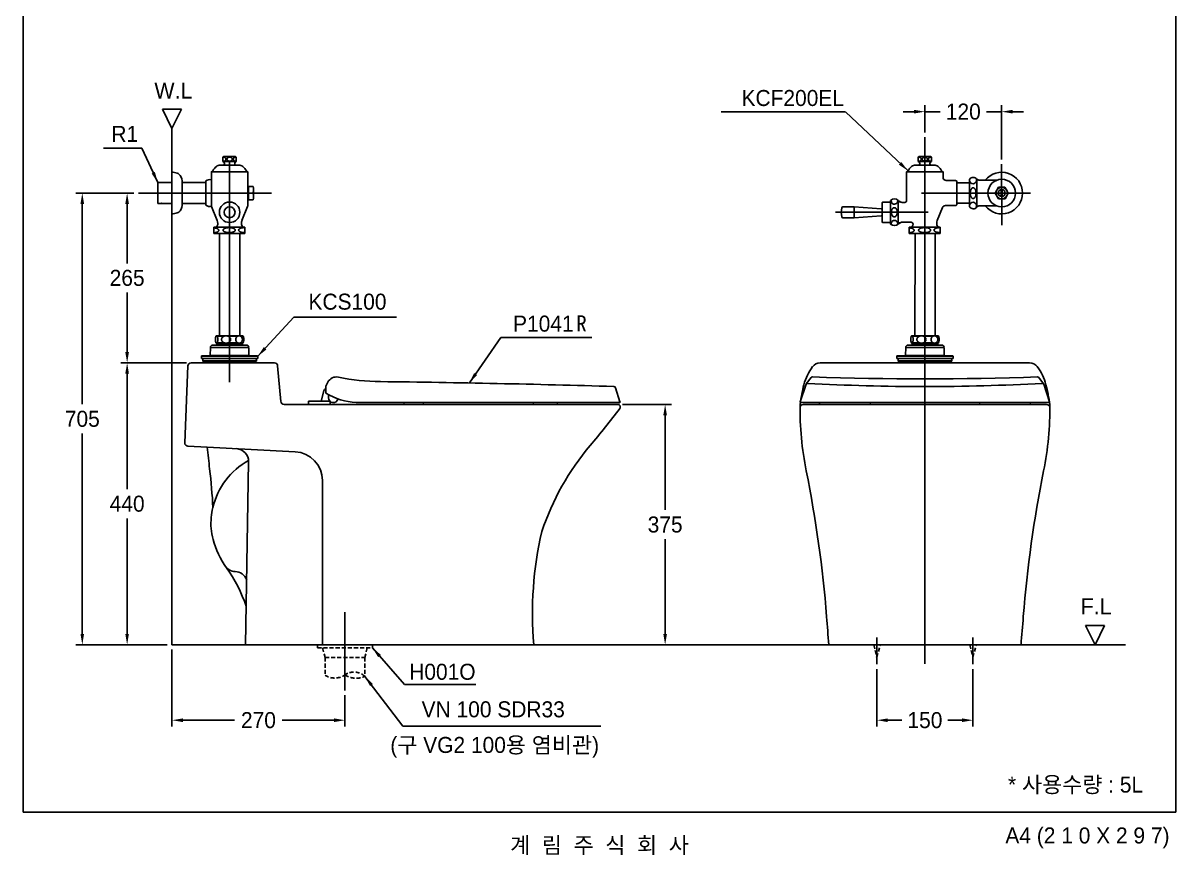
# Model space of a CAD drawing. Header units: millimetres. Extents: x 0 to 3800, y -67 to 2530.
# Drawn here: x 0 to 1800, y -67 to 1232 of the extents above; entities that cross this region are included whole.
import ezdxf
from ezdxf.enums import TextEntityAlignment as Align
from ezdxf.lldxf.tags import DXFTag

# ---------------------------------------------------------------- set-up
doc = ezdxf.new("R2010")
doc.units = ezdxf.units.MM
doc.linetypes.add('DASHED2', pattern=[9.525, 6.35, -3.175])
for name, color, linetype in [('TEXT', 7, 'Continuous'), ('내부선 및 부속', 4, 'Continuous'), ('도각라인', 7, 'Continuous'), ('외형선', 3, 'Continuous'), ('점선', 6, 'DASHED2'), ('중심선', 1, 'DASHED'), ('치수선', 7, 'Continuous')]:
    doc.layers.add(name, color=color, linetype=linetype)
doc.styles.add('____', font='')
doc.styles.add('타이틀', font='H2GTRM.TTF', dxfattribs={"height": 25})
doc.styles.add('타이틀2(바탕체)', font='', dxfattribs={"height": 25})
doc.styles.get('____').set_extended_font_data('굴림')
doc.styles.get('타이틀2(바탕체)').set_extended_font_data('BatangChe')
tags = doc.linetypes.add('DASHDOT', pattern=[70, 31, -13, 13, -13]).pattern_tags.tags
tags[10:11] = [DXFTag(74, 4), DXFTag(75, 0), DXFTag(340, '0'), DXFTag(46, 0.0), DXFTag(50, 0.0), DXFTag(44, 0.0), DXFTag(45, 0.0)]
tags[8:9] = [DXFTag(74, 4), DXFTag(75, 0), DXFTag(340, '0'), DXFTag(46, 0.0), DXFTag(50, 0.0), DXFTag(44, 0.0), DXFTag(45, 0.0)]
tags[6:7] = [DXFTag(74, 4), DXFTag(75, 0), DXFTag(340, '0'), DXFTag(46, 0.0), DXFTag(50, 0.0), DXFTag(44, 0.0), DXFTag(45, 0.0)]
tags[4:5] = [DXFTag(74, 4), DXFTag(75, 0), DXFTag(340, '0'), DXFTag(46, 0.0), DXFTag(50, 0.0), DXFTag(44, 0.0), DXFTag(45, 0.0)]
tags = doc.linetypes.add('DASHED', pattern=[25.72, 12.86, -12.86]).pattern_tags.tags
tags[6:7] = [DXFTag(74, 4), DXFTag(75, 0), DXFTag(340, '0'), DXFTag(46, 0.0), DXFTag(50, 0.0), DXFTag(44, 0.0), DXFTag(45, 0.0)]
tags[4:5] = [DXFTag(74, 4), DXFTag(75, 0), DXFTag(340, '0'), DXFTag(46, 0.0), DXFTag(50, 0.0), DXFTag(44, 0.0), DXFTag(45, 0.0)]
doc.dimstyles.new('MSADIM', dxfattribs={"dimtxt": 33, "dimasz": 17, "dimexe": 10, "dimexo": 7.5, "dimgap": 10, "dimtad": 0, "dimtih": 1, "dimtoh": 1, "dimdec": 0, "dimzin": 1, "dimdsep": 46, "dimtxsty": '____', "dimcen": 11.25, "dimadec": 0, "dimazin": 0, "dimtfac": 1, "dimtdec": 0, "dimtix": 1, "dimtmove": 0, "dimatfit": 3, "dimfxl": 1, "dimtolj": 1, "dimtzin": 1, "dimarcsym": 0})

# ---------------------------------------------------------------- blocks, each defined once
blk = doc.blocks.new('*D28')
at = {"layer": '치수선', "color": 0, "linetype": 'Continuous', "lineweight": -2, "transparency": 16777216}
for p, q in [((1333.1, 223.3), (1333.1, 133.4)), ((1483.1, 223.3), (1483.1, 133.4)), ((1350.1, 143.4), (1372.2, 143.4)), ((1466.1, 143.4), (1444, 143.4))]:
    blk.add_line(p, q, dxfattribs=at)
at = {"layer": '치수선', "color": 0, "linetype": 'Continuous', "transparency": 16777216}
for points in [[(1350.1, 146.2), (1350.1, 140.5), (1333.1, 143.4)], [(1466.1, 146.2), (1466.1, 140.5), (1483.1, 143.4)]]:
    blk.add_solid(points, dxfattribs=at)
at = {"layer": '치수선', "color": 0, "linetype": 'Continuous', "transparency": 16777216, "insert": (1408.1, 143.4), "char_height": 25, "attachment_point": 5, "style": '____'}
blk.add_mtext('\\A1;150', dxfattribs=at)
blk = doc.blocks.new('*D26')
at = {"layer": '치수선', "color": 0, "linetype": 'Continuous', "lineweight": -2, "transparency": 16777216}
for p, q in [((1408.1, 1060.7), (1408.1, 1103.2)), ((1527.9, 1018.6), (1527.9, 1103.2)), ((1391.1, 1093.2), (1374.1, 1093.2)), ((1408.1, 1093.2), (1432.1, 1093.2)), ((1527.9, 1093.2), (1504, 1093.2)), ((1544.9, 1093.2), (1561.9, 1093.2))]:
    blk.add_line(p, q, dxfattribs=at)
at = {"layer": '치수선', "color": 0, "linetype": 'Continuous', "transparency": 16777216}
for points in [[(1391.1, 1096.1), (1391.1, 1090.4), (1408.1, 1093.2)], [(1544.9, 1096.1), (1544.9, 1090.4), (1527.9, 1093.2)]]:
    blk.add_solid(points, dxfattribs=at)
at = {"layer": '치수선', "color": 0, "linetype": 'Continuous', "transparency": 16777216, "insert": (1468, 1093.2), "char_height": 25, "attachment_point": 5, "style": '____'}
blk.add_mtext('\\A1;120', dxfattribs=at)
blk = doc.blocks.new('*D27')
at = {"layer": '치수선', "color": 0, "linetype": 'Continuous', "lineweight": -2, "transparency": 16777216}
for p, q in [((232.5, 253.7), (232.5, 133.4)), ((502.5, 182.3), (502.5, 133.4)), ((249.5, 143.4), (330.2, 143.4)), ((485.5, 143.4), (404.8, 143.4))]:
    blk.add_line(p, q, dxfattribs=at)
at = {"layer": '치수선', "color": 0, "linetype": 'Continuous', "transparency": 16777216}
for points in [[(249.5, 146.2), (249.5, 140.5), (232.5, 143.4)], [(485.5, 146.2), (485.5, 140.5), (502.5, 143.4)]]:
    blk.add_solid(points, dxfattribs=at)
at = {"layer": '치수선', "color": 0, "linetype": 'Continuous', "transparency": 16777216, "insert": (367.5, 143.4), "char_height": 25, "attachment_point": 5, "style": '____'}
blk.add_mtext('\\A1;270', dxfattribs=at)
blk = doc.blocks.new('*D18')
at = {"layer": '치수선', "color": 0, "linetype": 'Continuous', "lineweight": -2, "transparency": 16777216}
for p, q in [((936, 636.2), (1012.5, 636.2)), ((1002.5, 619.2), (1002.5, 471.6)), ((1002.5, 278.2), (1002.5, 425.9)), ((805, 261.2), (1012.5, 261.2))]:
    blk.add_line(p, q, dxfattribs=at)
at = {"layer": '치수선', "color": 0, "linetype": 'Continuous', "transparency": 16777216}
for points in [[(999.6, 619.2), (1005.3, 619.2), (1002.5, 636.2)], [(999.6, 278.2), (1005.3, 278.2), (1002.5, 261.2)]]:
    blk.add_solid(points, dxfattribs=at)
at = {"layer": '치수선', "color": 0, "linetype": 'Continuous', "transparency": 16777216, "insert": (1002.5, 448.7), "char_height": 25, "attachment_point": 5, "style": '____'}
blk.add_mtext('\\A1;375', dxfattribs=at)
blk = doc.blocks.new('*D19')
at = {"layer": '치수선', "color": 0, "linetype": 'Continuous', "lineweight": -2, "transparency": 16777216}
for p, q in [((255, 701.2), (152.5, 701.2)), ((162.5, 684.2), (162.5, 504.1)), ((162.5, 278.2), (162.5, 458.4)), ((225, 261.2), (152.5, 261.2))]:
    blk.add_line(p, q, dxfattribs=at)
at = {"layer": '치수선', "color": 0, "linetype": 'Continuous', "transparency": 16777216}
for points in [[(159.6, 684.2), (165.3, 684.2), (162.5, 701.2)], [(159.6, 278.2), (165.3, 278.2), (162.5, 261.2)]]:
    blk.add_solid(points, dxfattribs=at)
at = {"layer": '치수선', "color": 0, "linetype": 'Continuous', "transparency": 16777216, "insert": (162.5, 481.2), "char_height": 25, "attachment_point": 5, "style": '____'}
blk.add_mtext('\\A1;440', dxfattribs=at)
blk = doc.blocks.new('*D20')
at = {"layer": '치수선', "color": 0, "linetype": 'Continuous', "lineweight": -2, "transparency": 16777216}
for p, q in [((173, 966.2), (152.5, 966.2)), ((162.5, 949.2), (162.5, 856.5)), ((162.5, 718.2), (162.5, 810.9)), ((255, 701.2), (152.5, 701.2))]:
    blk.add_line(p, q, dxfattribs=at)
at = {"layer": '치수선', "color": 0, "linetype": 'Continuous', "transparency": 16777216}
for points in [[(159.6, 949.2), (165.3, 949.2), (162.5, 966.2)], [(159.6, 718.2), (165.3, 718.2), (162.5, 701.2)]]:
    blk.add_solid(points, dxfattribs=at)
at = {"layer": '치수선', "color": 0, "linetype": 'Continuous', "transparency": 16777216, "insert": (162.5, 833.7), "char_height": 25, "attachment_point": 5, "style": '____'}
blk.add_mtext('\\A1;265', dxfattribs=at)
blk = doc.blocks.new('*D21')
at = {"layer": '치수선', "color": 0, "linetype": 'Continuous', "lineweight": -2, "transparency": 16777216}
for p, q in [((173, 966.2), (82.5, 966.2)), ((92.5, 949.2), (92.5, 636.6)), ((92.5, 278.2), (92.5, 590.9)), ((225, 261.2), (82.5, 261.2))]:
    blk.add_line(p, q, dxfattribs=at)
at = {"layer": '치수선', "color": 0, "linetype": 'Continuous', "transparency": 16777216}
for points in [[(89.6, 949.2), (95.3, 949.2), (92.5, 966.2)], [(89.6, 278.2), (95.3, 278.2), (92.5, 261.2)]]:
    blk.add_solid(points, dxfattribs=at)
at = {"layer": '치수선', "color": 0, "linetype": 'Continuous', "transparency": 16777216, "insert": (92.5, 613.7), "char_height": 25, "attachment_point": 5, "style": '____'}
blk.add_mtext('\\A1;705', dxfattribs=at)

msp = doc.modelspace()

# ---------------------------------------------------------------- linework, layer by layer
at = {"layer": '내부선 및 부속', "linetype": 'Continuous'}
for p, q in [((312.2, 1009.7), (308, 1009.7)), ((313.5, 1023.2), (312.1, 1022.4)), ((312.1, 1022.4), (312.1, 1015.4)), ((312.1, 1015.4), (312.9, 1014.8)), ((312.1, 1015.4), (313.6, 1014.3)), ((312.1, 1015.4), (332.8, 1015.4)), ((312.2, 1009.7), (332.8, 1009.7)), ((322.5, 1023.2), (313.5, 1023.2)), ((315, 1023.2), (331.5, 1023.2)), ((332.8, 1015.4), (331.3, 1014.3)), ((331.5, 1023.2), (332.8, 1022.4)), ((332.8, 1015.4), (332, 1014.8)), ((332.8, 1022.4), (332.8, 1015.4)), ((332.8, 1009.7), (336.9, 1009.7)), ((1397.6, 1009.7), (1393.5, 1009.7)), ((1398.9, 1023.2), (1397.5, 1022.4)), ((1397.5, 1022.4), (1397.6, 1015.4)), ((1418.3, 1015.4), (1397.6, 1015.4)), ((1397.6, 1015.4), (1399.1, 1014.3)), ((1397.6, 1015.4), (1398.4, 1014.8)), ((1418.2, 1009.7), (1397.6, 1009.7)), ((1415.4, 1023.2), (1398.9, 1023.2)), ((1407.9, 1023.2), (1416.9, 1023.2)), ((1418.3, 1015.4), (1416.8, 1014.3)), ((1416.9, 1023.2), (1418.3, 1022.4)), ((1418.3, 1015.4), (1417.5, 1014.8)), ((1418.2, 1009.7), (1422.4, 1009.7)), ((1418.3, 1022.4), (1418.3, 1015.4)), ((294, 999.2), (351, 999.1)), ((294, 947.2), (294, 999.2)), ((351, 999.1), (350.8, 999.2)), ((351, 947.2), (351, 999.2)), ((1436.4, 999.2), (1379.4, 999.1)), ((1379.4, 999.1), (1379.6, 999.2)), ((1379.4, 997.2), (1379.4, 999.2)), ((1379.5, 954.7), (1379.4, 997.2)), ((1436.4, 997.2), (1436.4, 999.2)), ((1436.4, 990.7), (1436.4, 997.2)), ((232.5, 982.5), (210.5, 982.5)), ((210.5, 950), (210.5, 982.5)), ((248.5, 982.5), (248.5, 950)), ((248.5, 982.5), (285.5, 982.5)), ((285.5, 985.2), (285.5, 966.2)), ((352.2, 976.6), (351.6, 975.5)), ((352.2, 976.6), (352.2, 955.8)), ((359.2, 976.6), (352.2, 976.6)), ((1441.4, 985.7), (1455.9, 985.7)), ((1457.9, 983.7), (1457.9, 982.2)), ((1457.9, 982.2), (1477.6, 982.2)), ((1457.9, 982.2), (1458, 948.7)), ((1477.6, 983.5), (1477.6, 987.7)), ((1477.6, 983.5), (1477.6, 966.2)), ((1489.3, 987.2), (1489.3, 988)), ((1489.3, 987.8), (1492.1, 986.2)), ((1489.3, 987.2), (1489.3, 966.2)), ((1520.1, 986.2), (1492.1, 986.2)), ((1517.6, 966.2), (1522.8, 975.2)), ((1522.8, 975.2), (1533.1, 975.2)), ((1533.1, 975.2), (1538.3, 966.2)), ((285.5, 966.2), (285.5, 947.2)), ((352.2, 955.8), (351.6, 957)), ((359.2, 955.8), (352.2, 955.8)), ((360, 967), (358, 967)), ((358, 967), (358, 965.5)), ((360, 965.5), (358, 965.5)), ((1354.5, 954.7), (1354.5, 936.2)), ((1366.5, 954.7), (1366.5, 936.2)), ((1477.6, 949), (1477.6, 966.2)), ((1489.3, 945.2), (1489.3, 966.2)), ((1522.8, 957.2), (1517.6, 966.2)), ((1533.2, 957.2), (1522.8, 957.2)), ((1527.2, 971.6), (1527.2, 960.9)), ((1528.7, 971.6), (1528.7, 960.9)), ((1538.3, 966.2), (1533.2, 957.2)), ((232.5, 950), (210.5, 950)), ((285.5, 950), (248.5, 950)), ((294.3, 945.3), (303.1, 923.4)), ((350.6, 945.3), (341.8, 923.4)), ((1280.1, 944.7), (1297.5, 944.7)), ((1297.5, 944.7), (1339.7, 941.7)), ((1297.5, 944.7), (1297.5, 927.7)), ((1341.5, 951.2), (1341.5, 947)), ((1341.5, 947), (1341.5, 936.2)), ((1341.5, 921.2), (1341.5, 936.2)), ((1353.5, 952.2), (1342.5, 952.2)), ((1354.5, 917.7), (1354.5, 936.2)), ((1366.5, 953.7), (1368, 953.7)), ((1366.5, 952.7), (1369.7, 952.7)), ((1366.5, 917.8), (1366.5, 936.2)), ((1368, 952.7), (1368, 953.7)), ((1368, 953.7), (1370.7, 952.1)), ((1372.2, 951.7), (1376.5, 951.7)), ((1435.4, 943.6), (1427.3, 923.4)), ((1440, 946.7), (1456, 946.7)), ((1458, 950.2), (1477.6, 950.2)), ((1458, 950.2), (1477.6, 950.2)), ((1458, 948.7), (1458, 950.2)), ((1477.6, 949), (1477.6, 950.2)), ((1477.6, 949), (1477.6, 944.7)), ((1477.6, 949), (1477.6, 944.7)), ((1489.3, 944.7), (1492.1, 946.2)), ((1489.3, 945.2), (1489.3, 946.1)), ((1489.3, 945.2), (1489.3, 944.4)), ((1520.1, 946.2), (1492.1, 946.2)), ((304, 917.6), (304, 918.9)), ((341, 917.6), (341, 918.9)), ((1280.1, 927.7), (1297.5, 927.7)), ((1297.5, 927.7), (1339.7, 930.7)), ((1353.5, 920.2), (1342.5, 920.2)), ((1366.5, 919.7), (1369.7, 919.7)), ((1366.5, 918.7), (1368, 918.7)), ((1368, 918.7), (1370.7, 920.3)), ((1368, 919.7), (1368, 918.7)), ((1372.2, 920.7), (1386.5, 920.7)), ((1426.5, 917.6), (1426.5, 918.9)), ((298, 913.2), (298, 903.2)), ((298, 913.2), (322, 913.2)), ((346, 903.2), (298, 903.2)), ((302.1, 913.2), (302.2, 913.2)), ((302.5, 914.2), (303.6, 916.1)), ((302.5, 913.2), (302.5, 914.2)), ((306.6, 903.2), (306.6, 743.4)), ((346, 913.2), (322, 913.2)), ((322.2, 913.2), (342.8, 913.2)), ((338.3, 903.2), (338.3, 743.4)), ((341, 917.4), (341, 917.7)), ((342.5, 914.2), (341.2, 916.4)), ((342.4, 913.2), (342.2, 913.2)), ((342.4, 913.2), (342.8, 913.2)), ((342.5, 913.2), (342.5, 914.2)), ((346, 913.2), (346, 903.2)), ((1383.7, 913.2), (1383.7, 903.2)), ((1383.7, 913.2), (1407.7, 913.2)), ((1431.7, 903.2), (1383.7, 903.2)), ((1387.8, 913.2), (1388, 913.2)), ((1388, 914.2), (1389.2, 916.3)), ((1388, 913.2), (1388, 914.2)), ((1389.5, 917.3), (1389.5, 917.7)), ((1392.6, 903.2), (1392.1, 743.4)), ((1428.7, 913.2), (1407.7, 913.2)), ((1408, 913.2), (1431.7, 913.2)), ((1423.9, 903.2), (1423.9, 743.4)), ((1428, 914.2), (1426.9, 916.1)), ((1428, 913.2), (1428, 914.2)), ((1428.1, 913.2), (1428, 913.2)), ((1428.1, 913.2), (1428.5, 913.2)), ((1431.7, 913.2), (1431.7, 903.2)), ((469.6, 657.4), (465.5, 641.2)), ((479.4, 641.2), (445.5, 641.2)), ((445.5, 641.2), (445.5, 636.2)), ((451.8, 636.2), (445.5, 636.2)), ((451.8, 636.2), (479.5, 636.2)), ((474, 636.2), (475.6, 636.2)), ((479.5, 641.1), (479.5, 636.2)), ((594.4, 639.2), (594.4, 638.7)), ((596.9, 636.2), (622.9, 636.2)), ((625.4, 639.2), (625.4, 638.7)), ((796.4, 639.2), (796.4, 638.7)), ((798.9, 636.2), (831.9, 636.2)), ((834.4, 639.2), (834.4, 638.7)), ((1243.1, 639.2), (1243.1, 638.7)), ((1245.6, 636.2), (1320.6, 636.2)), ((1323.1, 639.2), (1323.1, 638.7)), ((1493.1, 639.2), (1493.1, 638.7)), ((1495.6, 636.2), (1570.6, 636.2)), ((1573.1, 639.2), (1573.1, 638.7))]:
    msp.add_line(p, q, dxfattribs=at)
at = {"layer": '내부선 및 부속'}
for p, q in [((301.3, 743.1), (301.6, 743.1)), ((301.8, 743.4), (343.1, 743.4)), ((302.8, 743.1), (314.7, 743.1)), ((319.3, 743.1), (335.6, 743.1)), ((339, 743.1), (343.6, 743.1)), ((1387, 743.1), (1387.2, 743.1)), ((1387.4, 743.4), (1428.8, 743.4)), ((1388.4, 743.1), (1400.4, 743.1)), ((1404.9, 743.1), (1421.3, 743.1)), ((1424.6, 743.1), (1429.2, 743.1)), ((292.4, 725.4), (292.3, 712.9)), ((292.4, 725.4), (352.5, 725.4)), ((349, 728.9), (295.9, 728.9)), ((301.3, 732.2), (301.6, 732.2)), ((301.8, 731.9), (343.1, 731.9)), ((302.5, 731.9), (302.5, 729.9)), ((342.5, 729.9), (302.5, 729.9)), ((302.8, 732.2), (314.7, 732.2)), ((319.3, 732.2), (335.6, 732.2)), ((339, 732.2), (343.6, 732.2)), ((342.5, 731.9), (342.5, 729.9)), ((352.5, 725.4), (352.6, 712.9)), ((1378.1, 725.4), (1377.9, 712.9)), ((1378.1, 725.4), (1438.1, 725.4)), ((1434.6, 728.9), (1381.6, 728.9)), ((1387, 732.2), (1387.2, 732.2)), ((1387.4, 731.9), (1428.8, 731.9)), ((1388.1, 731.9), (1388.1, 729.9)), ((1428.1, 729.9), (1388.1, 729.9)), ((1388.4, 732.2), (1400.4, 732.2)), ((1404.9, 732.2), (1421.3, 732.2)), ((1424.6, 732.2), (1429.2, 732.2)), ((1428.1, 731.9), (1428.1, 729.9)), ((1438.1, 725.4), (1438.3, 712.9)), ((278.5, 711.4), (278.5, 707.9)), ((278.5, 711.4), (366.4, 711.4)), ((278.5, 707.9), (366.5, 707.9)), ((279.5, 712.4), (365.4, 712.4)), ((280.8, 707.9), (280.7, 704.2)), ((364.3, 704.2), (280.7, 704.2)), ((363.8, 703.6), (281.2, 703.6)), ((282, 703.6), (282.1, 701.2)), ((352.6, 712.9), (292.3, 712.9)), ((362.9, 703.6), (362.8, 701.2)), ((364.1, 707.9), (364.3, 704.2)), ((366.4, 711.4), (366.5, 707.9)), ((1364.1, 711.4), (1364.1, 707.9)), ((1364.1, 711.4), (1452.1, 711.4)), ((1364.1, 707.9), (1452.1, 707.9)), ((1365.1, 712.4), (1451.1, 712.4)), ((1366.4, 707.9), (1366.3, 704.2)), ((1449.9, 704.2), (1366.3, 704.2)), ((1449.4, 703.6), (1366.8, 703.6)), ((1367.6, 703.6), (1367.7, 701.2)), ((1438.3, 712.9), (1377.9, 712.9)), ((1448.6, 703.6), (1448.5, 701.2)), ((1449.8, 707.9), (1449.9, 704.2)), ((1452.1, 711.4), (1452.1, 707.9)), ((362.8, 701.2), (282.1, 701.2)), ((1448.5, 701.2), (1367.7, 701.2)), ((472.7, 664.6), (475.8, 670.9)), ((1222.6, 667.8), (1213.5, 640.5)), ((1222.9, 668.3), (1230.3, 678.2)), ((1593.3, 668.3), (1585.9, 678.2)), ((1593.6, 667.8), (1602.7, 640.5)), ((472.5, 654.8), (472.5, 663.7)), ((477, 646.7), (477, 651.6)), ((925.1, 662.2), (932, 640.5)), ((931.1, 639.2), (520.3, 639.2)), ((1214.5, 639.2), (1601.7, 639.2)), ((287.5, 569.6), (424.8, 562.4)), ((347.5, 261.2), (352.1, 546.9)), ((467.5, 517.5), (467.5, 261.2))]:
    msp.add_line(p, q, dxfattribs=at)
at = {"layer": '내부선 및 부속', "linetype": 'Continuous'}
for centre, radius in [((1528, 966.2), 21.5), ((1528, 966.2), 9), ((1528, 966.2), 5.4), ((322.5, 936.2), 16), ((322.5, 936.2), 8.5)]:
    msp.add_circle(centre, radius, dxfattribs=at)
for centre, radius, start, end in [((308, 999.7), 10, 90, 127.8233), ((313.5, 1019), 3.24, 244.0741, 115.9259), ((312.2, 1012.2), 2.5, 270, 54.4756), ((331.4, 1019), 3.24, 64.0741, 295.9259), ((332.8, 1012.2), 2.5, 125.5244, 270), ((336.9, 999.7), 10, 52.1767, 90), ((1393.5, 999.7), 10, 90.0112, 127.8345), ((1399, 1019), 3.24, 244.0853, 115.9372), ((1397.6, 1012.2), 2.5, 270.0112, 54.4868), ((1416.9, 1019), 3.24, 64.0853, 295.9372), ((1418.2, 1012.2), 2.5, 125.5356, 270.0112), ((1422.4, 999.7), 10, 52.1879, 90.0112), ((231, 968.8), 30, 70.9929, 87.134), ((237.1, 987.8), 10, 37.1965, 68.8073), ((228.5, 982.7), 20, 359.2838, 33.7923), ((293.6, 1002.2), 3, 276.7194, 333.4346), ((314.1, 991.8), 20, 127.8233, 153.2498), ((330.8, 991.8), 20, 26.7502, 52.1767), ((351.3, 1002.2), 3, 206.5654, 263.2806), ((1379.1, 1002.2), 3, 276.7306, 333.4458), ((1399.6, 991.8), 20, 127.8345, 153.261), ((1416.3, 991.8), 20, 26.7614, 52.1879), ((1436.8, 1002.2), 3, 206.5766, 263.2918), ((1441.4, 990.7), 5, 180.0112, 270.0112), ((1483.6, 983.2), 7.5, 39.9167, 143.1413), ((1528, 966.2), 32.5, 217.9911, 142.0313), ((291.5, 977.2), 10, 75.6711, 127.05), ((350.5, 976), 1.3, 292.6199, 334.4413), ((290, 966.2), 70, 4.4244, 8.5378), ((1455.9, 983.7), 2, 0.0112, 90.0112), ((1483.2, 986.2), 5.44, 154.1689, 28.8664), ((350.5, 956.4), 1.3, 25.5587, 67.3801), ((290, 966.2), 70, 351.4622, 355.5756), ((290, 966.2), 70, 0.6139, 4.4244), ((290, 966.2), 70, 355.5756, 359.3861), ((1360.5, 948), 9, 48.2009, 131.8215), ((1360.5, 954.1), 5.22, 171.2567, 12.9533), ((1376.5, 954.7), 3, 270.0112, 0.0112), ((237.1, 944.6), 10, 291.1927, 322.8035), ((228.5, 949.7), 20, 326.2077, 0.7162), ((291.5, 955.2), 10, 232.95, 285.8888), ((299, 947.2), 5, 180, 201.8014), ((346, 947.2), 5, 338.1986, 0), ((1314.1, 936.2), 36.6, 169.1911, 190.8313), ((1280.1, 942.7), 2, 90.0112, 169.1911), ((1340, 945.7), 4, 266.3323, 292.0355), ((1342.5, 951.2), 1, 90.0112, 180.0112), ((1353.5, 953.2), 1, 270.0112, 0.0112), ((1372.2, 954.7), 3, 240.0112, 270.0112), ((1440, 941.7), 5, 90.0112, 158.2098), ((1456, 948.7), 2, 270.0112, 0.0112), ((1483.6, 949.2), 7.5, 216.8811, 320.1058), ((1483.2, 946.3), 5.44, 331.1561, 205.8536), ((231, 963.7), 30, 272.866, 289.0071), ((292, 918.9), 12, 0, 21.8014), ((353, 918.9), 12, 158.1986, 180), ((1280.1, 929.7), 2, 190.8313, 270.0112), ((1340, 926.7), 4, 67.9869, 93.6901), ((1342.5, 921.2), 1, 180.0112, 270.0112), ((1353.5, 919.2), 1, 0.0112, 90.0112), ((1360.5, 918.3), 5.22, 347.0691, 188.7657), ((1372.2, 917.7), 3, 90.0112, 120.0112), ((1386.5, 917.7), 3, 0.0112, 90.0112), ((1438.5, 918.9), 12, 158.2098, 180.0112), ((301, 917.6), 3, 330, 0), ((343, 917.4), 2, 180, 210), ((1360.5, 924.5), 9, 228.2009, 311.8215), ((1387.5, 917.3), 2, 330.0112, 0.0112), ((1429.5, 917.6), 3, 180.0112, 210.0112), ((474.5, 656.2), 5, 113.5697, 165.8872), ((596.9, 638.7), 2.5, 180, 270), ((622.9, 638.7), 2.5, 270, 0), ((798.9, 638.7), 2.5, 180, 270), ((831.9, 638.7), 2.5, 270, 0), ((1245.6, 638.7), 2.5, 180, 270), ((1320.6, 638.7), 2.5, 270, 0), ((1495.6, 638.7), 2.5, 180, 270), ((1570.6, 638.7), 2.5, 270, 0)]:
    msp.add_arc(centre, radius, start, end, dxfattribs=at)
at = {"layer": '내부선 및 부속'}
for centre, radius, start, end in [((301.8, 742.9), 0.5, 90, 157.6398), ((343.1, 742.9), 0.5, 22.3602, 90), ((1387.4, 742.9), 0.5, 90, 157.6398), ((1428.8, 742.9), 0.5, 22.3602, 90), ((295.9, 725.4), 3.5, 90, 179.3055), ((301.8, 732.4), 0.5, 202.3602, 270), ((301.5, 729.9), 1, 270, 0), ((343.5, 729.9), 1, 180, 270), ((343.1, 732.4), 0.5, 270, 337.6398), ((349, 725.4), 3.5, 0.6945, 90), ((1381.6, 725.4), 3.5, 90, 179.3055), ((1387.4, 732.4), 0.5, 202.3602, 270), ((1387.1, 729.9), 1, 270, 0), ((1429.1, 729.9), 1, 180, 270), ((1428.8, 732.4), 0.5, 270, 337.6398), ((1434.6, 725.4), 3.5, 0.6945, 90), ((279.5, 711.4), 1, 90, 179.3634), ((281.2, 704.1), 0.5, 178, 270), ((291.8, 712.9), 0.5, 270, 359.3055), ((353.1, 712.9), 0.5, 180.6945, 270), ((363.8, 704.1), 0.5, 270, 2), ((365.4, 711.4), 1, 0.6366, 90), ((1365.1, 711.4), 1, 90, 179.3634), ((1366.8, 704.1), 0.5, 178, 270), ((1377.4, 712.9), 0.5, 270, 359.3055), ((1438.8, 712.9), 0.5, 180.6945, 270), ((1449.4, 704.1), 0.5, 270, 2), ((1451.1, 711.4), 1, 0.6366, 90), ((489.2, 664.2), 15, 77.9144, 153.4349), ((558.3, 986.9), 315, 257.9144, 269.9304), ((322.8, -19285.7), 19959, 88.27855, 89.32486), ((1224.5, 667.1), 2, 86.9292, 161.5651), ((1408.1, 4089.2), 3425, 266.9292, 273.0708), ((1232.3, 676.7), 2.5, 88.0717, 141.3402), ((1408.1, 5899.2), 5223, 268.0717, 271.9283), ((1583.9, 676.7), 2.5, 38.6598, 91.9283), ((1591.7, 667.1), 2, 18.4349, 93.0708), ((474.5, 663.7), 2, 153.4349, 180), ((473.5, 654.8), 1, 180, 238.3924), ((525.3, 739.1), 100, 238.3924, 267.0902), ((922.2, 661.3), 3, 17.7447, 88.2785), ((484.5, 646.7), 7.5, 180.1051, 345.9993), ((931.1, 640.2), 1, 270, 17.7447), ((1214.5, 640.2), 1, 161.5651, 270), ((1601.7, 640.2), 1, 270, 18.4349), ((332.1, 547.3), 20, 359.0608, 86.9914), ((422.5, 517.5), 45, 0, 86.9914), ((408.2, 448.6), 115, 119.2295, 166.5869), ((332.1, 395.4), 20, 209.4712, 267.6797), ((330.5, 355.4), 20, 21.3833, 87.6797)]:
    msp.add_arc(centre, radius, start, end, dxfattribs=at)
at = {"layer": '내부선 및 부속', "linetype": 'Continuous'}
for points, weights in [([(322.4, 1022.2), (318.3, 1022.2), (318.3, 1019.1)], [1, 0.707106769085, 1]), ([(318.3, 1019.1), (318.3, 1016), (322.4, 1016)], [1, 0.707106769085, 1]), ([(326.6, 1019.1), (326.6, 1022.2), (322.4, 1022.2)], [1, 0.707106769085, 1]), ([(322.4, 1016), (326.6, 1016), (326.6, 1019.1)], [1, 0.707106769085, 1]), ([(1403.8, 1019.1), (1403.8, 1022.2), (1408, 1022.2)], [1, 0.707106781056, 1]), ([(1408, 1016), (1403.8, 1016), (1403.8, 1019.1)], [1, 0.707106781056, 1]), ([(1408, 1022.2), (1412.1, 1022.2), (1412.1, 1019.1)], [1, 0.707106781056, 1]), ([(1412.1, 1019.1), (1412.1, 1016), (1408, 1016)], [1, 0.707106781056, 1]), ([(1478.9, 966.1), (1478.9, 974.5), (1483.4, 974.5)], [1, 0.707106781056, 1]), ([(1483.4, 974.5), (1487.9, 974.5), (1487.9, 966.1)], [1, 0.707106781056, 1]), ([(1483.4, 957.7), (1478.9, 957.7), (1478.9, 966.1)], [1, 0.707106781056, 1]), ([(1487.9, 966.1), (1487.9, 957.7), (1483.4, 957.7)], [1, 0.707106781056, 1]), ([(1360.3, 943.4), (1355.7, 943.4), (1355.7, 936.3)], [1, 0.707106781056, 1]), ([(1355.7, 936.2), (1355.7, 943.3), (1360.3, 943.3)], [1, 0.707106781056, 1]), ([(1355.7, 936.3), (1355.7, 929.1), (1360.3, 929.1)], [1, 0.707106781056, 1]), ([(1360.3, 929), (1355.7, 929), (1355.7, 936.2)], [1, 0.707106781056, 1]), ([(1364.9, 936.3), (1364.9, 943.4), (1360.3, 943.4)], [1, 0.707106781056, 1]), ([(1360.3, 943.3), (1364.9, 943.3), (1364.9, 936.2)], [1, 0.707106781056, 1]), ([(1360.3, 929.1), (1364.9, 929.1), (1364.9, 936.3)], [1, 0.707106781056, 1]), ([(1364.9, 936.2), (1364.9, 929), (1360.3, 929)], [1, 0.707106781056, 1]), ([(298, 904.2), (305.6, 904.8), (305.6, 908)], [0.934149503708, 0.74491161108, 1]), ([(305.6, 908), (305.6, 911.1), (298.5, 911.9)], [1, 0.75529140234, 0.919484734535]), ([(321.8, 912.3), (312.4, 912.3), (312.4, 908.3)], [1, 0.707106769085, 1]), ([(312.4, 908.3), (312.4, 904.4), (321.8, 904.4)], [1, 0.707106769085, 1]), ([(331.2, 908.3), (331.2, 912.3), (321.8, 912.3)], [1, 0.707106769085, 1]), ([(321.8, 904.4), (331.2, 904.4), (331.2, 908.3)], [1, 0.707106769085, 1]), ([(345.1, 912.3), (336.6, 912), (336.6, 908.4)], [0.964678823948, 0.725984036922, 1]), ([(336.6, 908.4), (336.6, 904.5), (346, 904.4)], [1, 0.707261145115, 0.999691426754]), ([(1383.7, 904.2), (1391.3, 904.8), (1391.3, 908)], [0.934149522769, 0.744911638901, 1]), ([(1391.3, 908), (1391.3, 911.1), (1384.2, 911.9)], [1, 0.755291395241, 0.919484720528]), ([(1407.6, 912.3), (1398.2, 912.3), (1398.2, 908.3)], [1, 0.707106781056, 1]), ([(1398.2, 908.3), (1398.2, 904.4), (1407.6, 904.4)], [1, 0.707106781056, 1]), ([(1417, 908.3), (1417, 912.3), (1407.6, 912.3)], [1, 0.707106781056, 1]), ([(1407.6, 904.4), (1417, 904.4), (1417, 908.3)], [1, 0.707106781056, 1]), ([(1430.8, 912.3), (1422.3, 912), (1422.3, 908.4)], [0.964678818344, 0.725984028413, 1]), ([(1422.3, 908.4), (1422.3, 904.5), (1431.7, 904.5)], [1, 0.70726114917, 0.999691426754])]:
    msp.add_rational_spline(points, weights, degree=2, dxfattribs=at)
at = {"layer": '내부선 및 부속'}
for points, knots in [([(300.7, 734), (300.6, 734.5), (300.3, 735.7), (300.2, 737.7), (300.3, 739.6), (300.6, 740.8), (300.7, 741.3)], [0, 0, 0, 0, 0.22782, 0.499997, 0.77219, 1, 1, 1, 1]), ([(301.3, 743.1), (301.3, 743), (301, 742.4), (300.8, 741.8), (300.7, 741.3)], [0, 0, 0, 0, 0.254027, 1, 1, 1, 1]), ([(300.7, 741.3), (300.8, 741.7), (301, 742.1), (301.2, 742.7), (301.4, 742.9), (301.5, 743)], [0, 0, 0, 0, 0.573123, 0.803858, 1, 1, 1, 1]), ([(301.5, 743), (301.5, 743), (301.5, 743), (301.5, 743.1), (301.6, 743.1)], [0, 0, 0, 0, 0.25775, 1, 1, 1, 1]), ([(301.6, 743.1), (301.6, 743.2), (301.9, 743.3), (302.2, 743.3), (302.5, 743.3), (302.7, 743.2), (302.8, 743.1)], [0, 0, 0, 0, 0.262199, 0.5, 0.737801, 1, 1, 1, 1]), ([(302.8, 743.1), (302.9, 743), (303.2, 742.6), (303.3, 742.2), (303.4, 742)], [0, 0, 0, 0, 0.435949, 1, 1, 1, 1]), ([(303.4, 742), (303.5, 741.6), (303.8, 740.8), (304, 739.5), (304.1, 737.9), (304, 736.4), (303.9, 734.9), (303.6, 733.8), (303.3, 733), (303, 732.5), (302.9, 732.3), (302.8, 732.2)], [0, 0, 0, 0, 0.111596, 0.24947, 0.407177, 0.56844, 0.7146, 0.835755, 0.930172, 0.967952, 1, 1, 1, 1]), ([(314.7, 732.2), (314.1, 732.4), (312.9, 732.9), (311.6, 733.9), (310.8, 734.9), (310.3, 735.7), (310, 736.7), (309.9, 737.7), (310, 738.6), (310.3, 739.6), (310.8, 740.4), (311.6, 741.4), (312.9, 742.4), (314.1, 742.9), (314.7, 743.1)], [0, 0, 0, 0, 0.123247, 0.247361, 0.310061, 0.373108, 0.436462, 0.5, 0.563539, 0.626894, 0.689943, 0.752643, 0.876759, 1, 1, 1, 1]), ([(314.7, 743.1), (314.8, 743.1), (315, 743.2), (315.4, 743.2), (315.9, 743.3), (316.4, 743.3), (317, 743.3), (317.6, 743.3), (318.2, 743.3), (318.6, 743.2), (319, 743.2), (319.2, 743.1), (319.3, 743.1)], [0, 0, 0, 0, 0.062559, 0.12508, 0.250065, 0.375035, 0.5, 0.624966, 0.749935, 0.87492, 0.937441, 1, 1, 1, 1]), ([(319.3, 743.1), (319.9, 742.9), (321.1, 742.4), (322.4, 741.4), (323.2, 740.4), (323.7, 739.6), (324, 738.6), (324.2, 737.7), (324, 736.7), (323.7, 735.7), (323.2, 734.9), (322.4, 733.9), (321.1, 732.9), (319.9, 732.4), (319.3, 732.2)], [0, 0, 0, 0, 0.123276, 0.247388, 0.310077, 0.37311, 0.436457, 0.499999, 0.563544, 0.626897, 0.689931, 0.752615, 0.876724, 1, 1, 1, 1]), ([(335.6, 732.2), (335.2, 732.4), (334.5, 732.8), (333.7, 733.5), (333, 734.4), (332.3, 735.8), (332, 737.7), (332.3, 739.6), (333, 740.9), (333.7, 741.8), (334.5, 742.5), (335.2, 742.9), (335.6, 743.1)], [0, 0, 0, 0, 0.108635, 0.166542, 0.227368, 0.358414, 0.500001, 0.641587, 0.772633, 0.833459, 0.891366, 1, 1, 1, 1]), ([(335.6, 743.1), (335.7, 743.1), (335.8, 743.2), (336.1, 743.2), (336.5, 743.3), (336.9, 743.3), (337.3, 743.3), (337.7, 743.3), (338.1, 743.3), (338.5, 743.2), (338.8, 743.2), (338.9, 743.1), (339, 743.1)], [0, 0, 0, 0, 0.063494, 0.12628, 0.251103, 0.3756, 0.5, 0.6244, 0.748896, 0.87372, 0.936506, 1, 1, 1, 1]), ([(339, 743.1), (339.5, 742.9), (340.5, 742.3), (341.2, 741.5), (341.5, 741)], [0, 0, 0, 0, 0.476353, 1, 1, 1, 1]), ([(341.5, 741), (341.8, 740.6), (342.2, 739.8), (342.5, 738.4), (342.5, 737), (342.2, 735.6), (341.6, 734.4), (340.9, 733.4), (340, 732.7), (339.3, 732.3), (339, 732.2)], [0, 0, 0, 0, 0.127441, 0.263144, 0.402472, 0.538495, 0.666392, 0.78507, 0.895641, 1, 1, 1, 1]), ([(343.6, 743.1), (343.6, 743), (343.9, 742.4), (344.1, 741.8), (344.2, 741.3)], [0, 0, 0, 0, 0.254027, 1, 1, 1, 1]), ([(344.2, 734), (344.3, 734.5), (344.6, 735.7), (344.7, 737.7), (344.6, 739.6), (344.3, 740.8), (344.2, 741.3)], [0, 0, 0, 0, 0.22782, 0.499997, 0.77219, 1, 1, 1, 1]), ([(1386.4, 734), (1386.2, 734.5), (1386, 735.7), (1385.9, 737.7), (1386, 739.6), (1386.2, 740.8), (1386.4, 741.3)], [0, 0, 0, 0, 0.22782, 0.499997, 0.77219, 1, 1, 1, 1]), ([(1387, 743.1), (1386.9, 743), (1386.7, 742.4), (1386.5, 741.8), (1386.4, 741.3)], [0, 0, 0, 0, 0.254027, 1, 1, 1, 1]), ([(1386.4, 741.3), (1386.5, 741.7), (1386.6, 742.1), (1386.9, 742.7), (1387, 742.9), (1387.1, 743)], [0, 0, 0, 0, 0.573123, 0.803858, 1, 1, 1, 1]), ([(1387.1, 743), (1387.1, 743), (1387.2, 743), (1387.2, 743.1), (1387.2, 743.1)], [0, 0, 0, 0, 0.25775, 1, 1, 1, 1]), ([(1387.2, 743.1), (1387.3, 743.2), (1387.5, 743.3), (1387.8, 743.3), (1388.1, 743.3), (1388.4, 743.2), (1388.4, 743.1)], [0, 0, 0, 0, 0.262199, 0.5, 0.737801, 1, 1, 1, 1]), ([(1388.4, 743.1), (1388.6, 743), (1388.8, 742.6), (1389, 742.2), (1389.1, 742)], [0, 0, 0, 0, 0.435949, 1, 1, 1, 1]), ([(1389.1, 742), (1389.2, 741.6), (1389.4, 740.8), (1389.6, 739.5), (1389.7, 737.9), (1389.7, 736.4), (1389.5, 734.9), (1389.2, 733.8), (1388.9, 733), (1388.6, 732.5), (1388.5, 732.3), (1388.4, 732.2)], [0, 0, 0, 0, 0.111596, 0.24947, 0.407177, 0.56844, 0.7146, 0.835755, 0.930172, 0.967952, 1, 1, 1, 1]), ([(1400.4, 732.2), (1399.8, 732.4), (1398.6, 732.9), (1397.3, 733.9), (1396.4, 734.9), (1396, 735.7), (1395.6, 736.7), (1395.5, 737.7), (1395.6, 738.6), (1396, 739.6), (1396.4, 740.4), (1397.3, 741.4), (1398.6, 742.4), (1399.8, 742.9), (1400.4, 743.1)], [0, 0, 0, 0, 0.123247, 0.247361, 0.310061, 0.373108, 0.436462, 0.5, 0.563539, 0.626894, 0.689943, 0.752643, 0.876759, 1, 1, 1, 1]), ([(1400.4, 743.1), (1400.5, 743.1), (1400.7, 743.2), (1401.1, 743.2), (1401.5, 743.3), (1402.1, 743.3), (1402.7, 743.3), (1403.2, 743.3), (1403.8, 743.3), (1404.3, 743.2), (1404.7, 743.2), (1404.8, 743.1), (1404.9, 743.1)], [0, 0, 0, 0, 0.062559, 0.12508, 0.250065, 0.375035, 0.5, 0.624966, 0.749935, 0.87492, 0.937441, 1, 1, 1, 1]), ([(1404.9, 743.1), (1405.6, 742.9), (1406.8, 742.4), (1408.1, 741.4), (1408.9, 740.4), (1409.4, 739.6), (1409.7, 738.6), (1409.8, 737.7), (1409.7, 736.7), (1409.4, 735.7), (1408.9, 734.9), (1408.1, 733.9), (1406.8, 732.9), (1405.6, 732.4), (1404.9, 732.2)], [0, 0, 0, 0, 0.123276, 0.247388, 0.310077, 0.37311, 0.436457, 0.499999, 0.563544, 0.626897, 0.689931, 0.752615, 0.876724, 1, 1, 1, 1]), ([(1421.3, 732.2), (1420.8, 732.4), (1420.2, 732.8), (1419.4, 733.5), (1418.6, 734.4), (1418, 735.8), (1417.7, 737.7), (1418, 739.6), (1418.6, 740.9), (1419.4, 741.8), (1420.2, 742.5), (1420.8, 742.9), (1421.3, 743.1)], [0, 0, 0, 0, 0.108635, 0.166542, 0.227368, 0.358414, 0.500001, 0.641587, 0.772633, 0.833459, 0.891366, 1, 1, 1, 1]), ([(1421.3, 743.1), (1421.4, 743.1), (1421.5, 743.2), (1421.8, 743.2), (1422.1, 743.3), (1422.5, 743.3), (1423, 743.3), (1423.4, 743.3), (1423.8, 743.3), (1424.1, 743.2), (1424.4, 743.2), (1424.5, 743.1), (1424.6, 743.1)], [0, 0, 0, 0, 0.063494, 0.12628, 0.251103, 0.3756, 0.5, 0.6244, 0.748896, 0.87372, 0.936506, 1, 1, 1, 1]), ([(1424.6, 743.1), (1425.1, 742.9), (1426.1, 742.3), (1426.9, 741.5), (1427.2, 741)], [0, 0, 0, 0, 0.476353, 1, 1, 1, 1]), ([(1427.2, 741), (1427.4, 740.6), (1427.8, 739.8), (1428.2, 738.4), (1428.2, 737), (1427.9, 735.6), (1427.3, 734.4), (1426.5, 733.4), (1425.6, 732.7), (1425, 732.3), (1424.6, 732.2)], [0, 0, 0, 0, 0.127441, 0.263144, 0.402472, 0.538495, 0.666392, 0.78507, 0.895641, 1, 1, 1, 1]), ([(1429.2, 743.1), (1429.3, 743), (1429.5, 742.4), (1429.7, 741.8), (1429.8, 741.3)], [0, 0, 0, 0, 0.254027, 1, 1, 1, 1]), ([(1429.8, 734), (1430, 734.5), (1430.2, 735.7), (1430.3, 737.7), (1430.2, 739.6), (1430, 740.8), (1429.8, 741.3)], [0, 0, 0, 0, 0.22782, 0.499997, 0.77219, 1, 1, 1, 1]), ([(300.7, 734), (300.8, 733.8), (300.9, 733.2), (301.1, 732.7), (301.3, 732.2)], [0, 0, 0, 0, 0.246308, 1, 1, 1, 1]), ([(301.5, 732.3), (301.4, 732.4), (301.2, 732.6), (301, 733.2), (300.8, 733.7), (300.7, 734)], [0, 0, 0, 0, 0.196146, 0.426878, 1, 1, 1, 1]), ([(301.6, 732.2), (301.6, 732.2), (301.5, 732.3), (301.5, 732.3), (301.5, 732.3)], [0, 0, 0, 0, 0.242386, 1, 1, 1, 1]), ([(302.8, 732.2), (302.7, 732.1), (302.5, 732.1), (302.2, 732), (301.9, 732.1), (301.6, 732.1), (301.6, 732.2)], [0, 0, 0, 0, 0.262199, 0.5, 0.737801, 1, 1, 1, 1]), ([(319.3, 732.2), (319.2, 732.2), (319, 732.2), (318.6, 732.1), (318.2, 732.1), (317.6, 732), (317, 732), (316.4, 732), (315.9, 732.1), (315.4, 732.1), (315, 732.2), (314.8, 732.2), (314.7, 732.2)], [0, 0, 0, 0, 0.062559, 0.12508, 0.250065, 0.375035, 0.5, 0.624965, 0.749935, 0.87492, 0.937442, 1, 1, 1, 1]), ([(339, 732.2), (338.9, 732.2), (338.8, 732.2), (338.5, 732.1), (338.1, 732.1), (337.7, 732), (337.3, 732), (336.9, 732), (336.5, 732.1), (336.1, 732.1), (335.8, 732.2), (335.7, 732.2), (335.6, 732.2)], [0, 0, 0, 0, 0.063494, 0.12628, 0.251104, 0.3756, 0.5, 0.6244, 0.748897, 0.87372, 0.936506, 1, 1, 1, 1]), ([(344.2, 734), (344.2, 733.8), (344, 733.2), (343.8, 732.7), (343.6, 732.2)], [0, 0, 0, 0, 0.246308, 1, 1, 1, 1]), ([(1386.4, 734), (1386.4, 733.8), (1386.6, 733.2), (1386.8, 732.7), (1387, 732.2)], [0, 0, 0, 0, 0.246308, 1, 1, 1, 1]), ([(1387.1, 732.3), (1387, 732.4), (1386.9, 732.6), (1386.6, 733.2), (1386.5, 733.7), (1386.4, 734)], [0, 0, 0, 0, 0.196146, 0.426878, 1, 1, 1, 1]), ([(1387.2, 732.2), (1387.2, 732.2), (1387.2, 732.3), (1387.1, 732.3), (1387.1, 732.3)], [0, 0, 0, 0, 0.242386, 1, 1, 1, 1]), ([(1388.4, 732.2), (1388.4, 732.1), (1388.1, 732.1), (1387.8, 732), (1387.5, 732.1), (1387.3, 732.1), (1387.2, 732.2)], [0, 0, 0, 0, 0.262199, 0.5, 0.737801, 1, 1, 1, 1]), ([(1404.9, 732.2), (1404.8, 732.2), (1404.7, 732.2), (1404.3, 732.1), (1403.8, 732.1), (1403.2, 732), (1402.7, 732), (1402.1, 732), (1401.5, 732.1), (1401.1, 732.1), (1400.7, 732.2), (1400.5, 732.2), (1400.4, 732.2)], [0, 0, 0, 0, 0.062559, 0.12508, 0.250065, 0.375035, 0.5, 0.624965, 0.749935, 0.87492, 0.937442, 1, 1, 1, 1]), ([(1424.6, 732.2), (1424.5, 732.2), (1424.4, 732.2), (1424.1, 732.1), (1423.8, 732.1), (1423.4, 732), (1423, 732), (1422.5, 732), (1422.1, 732.1), (1421.8, 732.1), (1421.5, 732.2), (1421.4, 732.2), (1421.3, 732.2)], [0, 0, 0, 0, 0.063494, 0.12628, 0.251104, 0.3756, 0.5, 0.6244, 0.748897, 0.87372, 0.936506, 1, 1, 1, 1]), ([(1429.8, 734), (1429.8, 733.8), (1429.6, 733.2), (1429.4, 732.7), (1429.2, 732.2)], [0, 0, 0, 0, 0.246308, 1, 1, 1, 1])]:
    msp.add_open_spline(points, degree=3, knots=knots, dxfattribs=at)
at = {"layer": '내부선 및 부속', "linetype": 'Continuous'}
msp.add_point((216.6, 950), dxfattribs=at)
at = {"layer": '도각라인', "color": 7}
for p, q in [((0, 2530), (0, 0)), ((1800, 2530), (1800, 0)), ((0, 0), (1800, 0))]:
    msp.add_line(p, q, dxfattribs=at)
at = {"layer": '외형선', "linetype": 'Continuous'}
for p, q in [((247.5, 1096.9), (217.5, 1096.9)), ((217.5, 1096.9), (232.5, 1066.9)), ((232.5, 1066.9), (247.5, 1096.9)), ((232.5, 1066.9), (232.5, 261.2)), ((232.5, 982.5), (232.5, 998.7)), ((232.5, 950), (232.5, 933.7)), ((1688.7, 291.2), (1658.7, 291.2)), ((1658.7, 291.2), (1673.7, 261.2)), ((1673.7, 261.2), (1688.7, 291.2)), ((232.5, 261.2), (1721, 261.2))]:
    msp.add_line(p, q, dxfattribs=at)
at = {"layer": '외형선'}
for p, q in [((252.5, 576.4), (257.5, 696.4)), ((262.5, 701.2), (392.5, 701.2)), ((402.5, 640.8), (397.4, 696.7)), ((1244.6, 701.2), (1571.6, 701.2)), ((407.5, 636.2), (931.1, 636.2)), ((1218.1, 636.2), (1598.1, 636.2)), ((257.5, 571.2), (287.5, 569.6)), ((347.5, 261.2), (797.5, 261.2)), ((1258.1, 261.2), (1558.1, 261.2))]:
    msp.add_line(p, q, dxfattribs=at)
for centre, radius, start, end in [((262.5, 696.2), 5, 90, 177.6141), ((392.5, 696.2), 5, 0, 90), ((1296.7, 647.3), 80, 143.166, 165.6675), ((1244.6, 686.2), 15, 90, 143.166), ((1571.6, 686.2), 15, 36.834, 90), ((1519.5, 647.3), 80, 14.3325, 36.834), ((1490.4, 597.7), 280, 165.6675, 172.1015), ((1325.8, 597.7), 280, 7.8985, 14.3325), ((407.5, 641.2), 5, 180, 270), ((928.5, 632.2), 4, 322.81, 90), ((1713.1, 630.7), 500, 179.3712, 191.34), ((1218.1, 631.2), 5, 90, 179.9436), ((1103.1, 630.7), 500, 348.66, 0.6288), ((1598.1, 631.2), 5, 353.7341, 90), ((-195.6, 1485.1), 1415, 319.8176, 322.8144), ((257.5, 576.2), 5, 177.6141, 270), ((2997.1, 858.6), 2725, 186.087, 186.8087), ((1198.7, 307.6), 410, 139.8176, 161.466), ((-562.6, 433.6), 860, 2.7774, 6.8087), ((-679.3, 151), 1940, 4.5541, 11.34), ((3495.5, 151), 1940, 168.66, 175.4459), ((408.2, 448.6), 115, 166.5869, 174.2992), ((388.3, 450.6), 95, 174.2992, 195.237), ((1355.3, 310.5), 560, 166.853, 185.0522), ((431.7, 462.4), 140, 195.237, 215.3007), ((121.6, 242.8), 240, 19.0739, 35.3007), ((29749.3, 2574.6), 28585, 184.55407, 184.64208), ((-26933.1, 2574.6), 28585, 355.35792, 355.44593)]:
    msp.add_arc(centre, radius, start, end, dxfattribs=at)
at = {"layer": '점선'}
for p, q in [((459.5, 261.2), (459.5, 256.2)), ((459.5, 256.2), (545.5, 256.2)), ((467.5, 256.2), (471.5, 241.2)), ((537.5, 256.2), (533.5, 241.2)), ((545.5, 261.2), (545.5, 256.2)), ((1328.1, 261.2), (1333.1, 241.2)), ((1333.1, 241.2), (1338.1, 261.2)), ((1478.1, 261.2), (1483.1, 241.2)), ((1483.1, 241.2), (1488.1, 261.2)), ((471.5, 241.2), (471.5, 213.7)), ((471.5, 241.2), (533.5, 241.2)), ((533.5, 241.2), (533.5, 211.9))]:
    msp.add_line(p, q, dxfattribs=at)
for centre, radius, start, end in [((516.7, 194.2), 24.4, 46.5379, 123.8822), ((486.7, 237.3), 28.1, 237.1476, 305.6288), ((519.9, 241), 32.1, 237.1903, 295.1018)]:
    msp.add_arc(centre, radius, start, end, dxfattribs=at)
at = {"layer": '중심선'}
msp.add_line((1408.1, 1053.2), (1408.1, 231.2), dxfattribs=at)
at = {"layer": '중심선', "linetype": 'DASHDOT'}
for p, q in [((322.5, 671.2), (322.5, 1016.9)), ((1528, 915.9), (1527.9, 1011.1)), ((180.5, 966.2), (388, 966.2)), ((1402.9, 966.2), (1572.8, 966.3)), ((1268.7, 936.2), (1413.3, 936.2)), ((502.5, 312.2), (502.5, 189.8)), ((1333.1, 272.3), (1333.1, 230.8)), ((1483.1, 272.3), (1483.1, 230.8))]:
    msp.add_line(p, q, dxfattribs=at)
at = {"layer": '치수선', "linetype": 'Continuous'}
for p, q in [((1283.3, 1093.2), (1090, 1093.2)), ((595.5, 199), (707, 199)), ((610, 133.9), (902.3, 133.9))]:
    msp.add_line(p, q, dxfattribs=at)

# ---------------------------------------------------------------- texts
at = {"layer": 'TEXT', "style": '타이틀'}
for s, p in [('P1041', (812.3, 762.4)), ('* 사용수량 : 5L', (1643.3, 42.9))]:
    msp.add_text(s, height=25, dxfattribs=at).set_placement(p, align=Align.MIDDLE_CENTER)
at = {"layer": 'TEXT', "char_height": 25, "attachment_point": 1, "line_spacing_factor": 0.963855, "style": '타이틀'}
for s, insert, width in [('\\fﾱﾼﾸﾲ;W.L', (205, 1138.7), 248.993), ('\\A1;KCS100', (445.6, 809.2), 380.447), ('{\\fﾱﾼﾸﾲ|b0|i0|c129|p0;F\\fﾱﾼﾸﾲ|b0|i0|c0|p0;.L}', (1651.2, 333.7), 248.993), ('\\A1;VN 100 SDR33', (622.3, 172.9), 379.657), ('\\A1;(구 VG2 100{\\fGulim|b0|i0|c129|p50;용 염비관)}', (573.4, 117.3), 379.657)]:
    msp.add_mtext(s, dxfattribs=dict(at, insert=insert, width=width))
at = {"layer": 'TEXT', "insert": (863.8, 775.4), "char_height": 25, "attachment_point": 1, "style": '타이틀2(바탕체)'}
msp.add_mtext_dynamic_manual_height_columns('R', width=94.561, gutter_width=125, heights=[0], dxfattribs=at)
at = {"layer": '도각라인', "style": '타이틀'}
msp.add_text('A4 (2 1 0 X 2 9 7)', height=25, dxfattribs=at).set_placement((1790, -36.5), align=Align.MIDDLE_RIGHT)
msp.add_text('계  림  주  식  회  사', height=25, dxfattribs=at).set_placement((900, -51.7), align=Align.MIDDLE_CENTER)
at = {"layer": '치수선', "linetype": 'Continuous', "style": '타이틀'}
msp.add_text('H001O', height=25, dxfattribs=at).set_placement((654.7, 219), align=Align.MIDDLE_CENTER)
at = {"layer": '치수선', "linetype": 'Continuous', "insert": (1281.7, 1127.1), "char_height": 25, "attachment_point": 3, "line_spacing_factor": 0.963855, "style": '타이틀'}
msp.add_mtext_dynamic_manual_height_columns('KCF200EL', width=67.997, gutter_width=1, heights=[0], dxfattribs=at)
at = {"layer": '치수선', "linetype": 'Continuous', "insert": (137.9, 1071.1), "char_height": 25, "width": 248.993, "attachment_point": 1, "line_spacing_factor": 0.963855, "style": '타이틀'}
msp.add_mtext('\\A1;R1', dxfattribs=at)

# ---------------------------------------------------------------- dimensions: what is measured, and where the dimension line sits
at = {"layer": '치수선', "linetype": 'Continuous'}
for base, p1, p2, picture, middle in [((1527.9, 1093.2), (1408.1, 1053.2), (1527.9, 1011.1), '*D26', (1468, 1093.2)), ((502.5, 143.4), (232.5, 261.2), (502.5, 189.8), '*D27', (367.5, 143.4)), ((1483.1, 143.4), (1333.1, 230.8), (1483.1, 230.8), '*D28', (1408.1, 143.4))]:
    dim = msp.add_linear_dim(base=base, p1=p1, p2=p2, dimstyle='MSADIM', override={"dimtxt": 25}, dxfattribs=at)
    dim.commit()
    dim.dimension.update_dxf_attribs({"geometry": picture, "text_midpoint": middle})
for base, p1, p2, picture, middle in [((92.5, 966.2), (232.5, 261.2), (180.5, 966.2), '*D21', (92.5, 613.7)), ((162.5, 966.2), (262.5, 701.2), (180.5, 966.2), '*D20', (162.5, 833.7)), ((162.5, 261.2), (262.5, 701.2), (232.5, 261.2), '*D19', (162.5, 481.2)), ((1002.5, 261.2), (928.5, 636.2), (797.5, 261.2), '*D18', (1002.5, 448.7))]:
    dim = msp.add_linear_dim(base=base, p1=p1, p2=p2, angle=90, dimstyle='MSADIM', override={"dimtxt": 25}, dxfattribs=at)
    dim.commit()
    dim.dimension.update_dxf_attribs({"geometry": picture, "text_midpoint": middle})

# ---------------------------------------------------------------- leaders
for points in [[(1381.8, 1000.8), (1284, 1093.2)], [(210.4, 982.5), (185.6, 1036.1), (125.6, 1036.1)], [(366.4, 711.4), (422.7, 772.7), (582.9, 772.7)], [(696.8, 669.8), (746.1, 740.6), (887.9, 740.6)], [(545.4, 256.4), (595.5, 199)]]:
    msp.add_leader(points, dimstyle='MSADIM', override={"dimtxt": 25}, dxfattribs=at)
at = {"layer": '치수선', "linetype": 'Continuous', "annotation_type": 0, "has_hookline": 1, "hookline_direction": 0}
msp.add_leader([(533.7, 211.8), (593, 133.9), (610, 133.9)], dimstyle='MSADIM', override={"dimtxt": 25}, dxfattribs=at)

doc.saveas('drawing.dxf')
